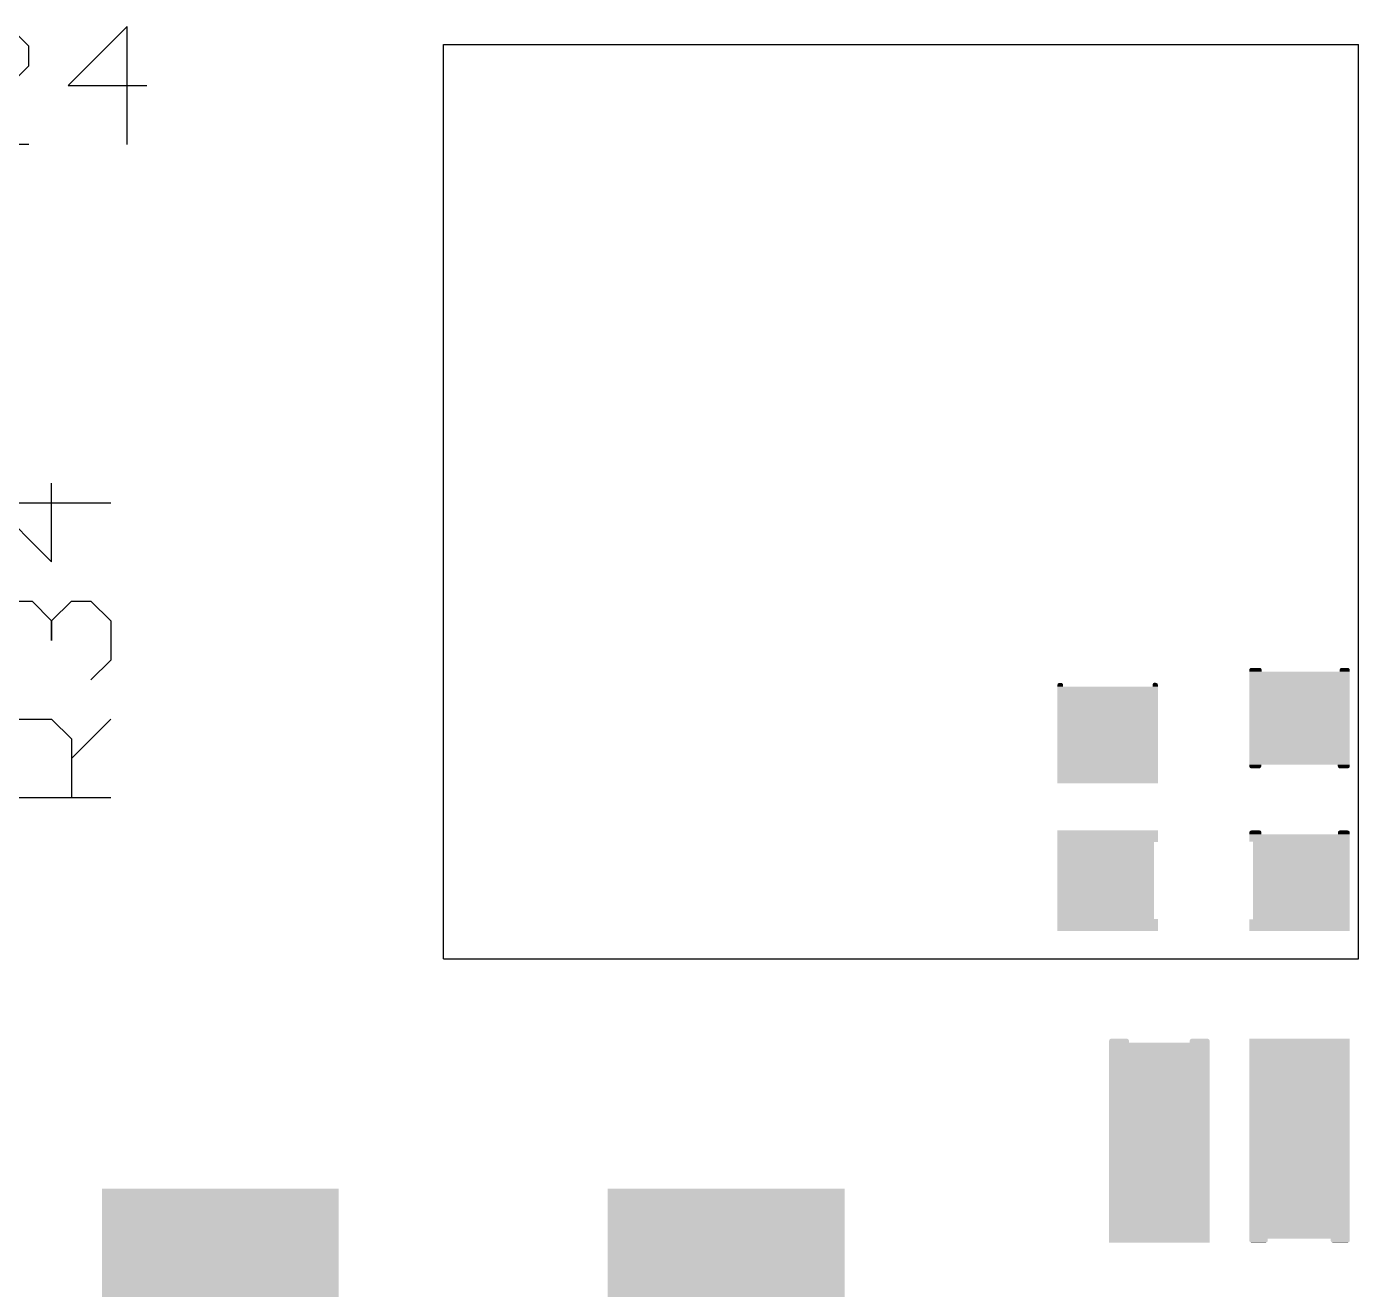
# Model space of a CAD drawing. Extents: x 0 to 3.48, y -0.08 to 2.34.
# Drawn here: x 1.243 to 1.5984, y 0.4228 to 0.7599 of the extents above; entities that cross this region are included whole.
import ezdxf

# ---------------------------------------------------------------- set-up
doc = ezdxf.new("R2010")
doc.units = 0
doc.layers.add('GBS', color=7, linetype='Continuous')
doc.layers.add('GTO', color=7, linetype='Continuous')

msp = doc.modelspace()

# ---------------------------------------------------------------- linework, layer by layer
at = {"layer": 'GBS'}
for points in [[(1.5693, 0.58819), (1.56931, 0.58823), (1.5726, 0.58819), (1.5726, 0.58823)], [(1.5693, 0.58814), (1.5693, 0.58819), (1.5726, 0.58814), (1.5726, 0.58819)], [(1.5693, 0.58771), (1.5693, 0.58814), (1.57261, 0.58771), (1.5726, 0.58814)], [(1.5693, 0.5877), (1.5693, 0.58771), (1.57261, 0.5877), (1.57261, 0.58771)], [(1.5693, 0.5629), (1.5693, 0.5877), (1.5961, 0.5629), (1.5961, 0.5877)], [(1.56931, 0.58824), (1.56932, 0.58828), (1.57259, 0.58824), (1.57258, 0.58828)], [(1.56931, 0.58823), (1.56931, 0.58824), (1.5726, 0.58823), (1.57259, 0.58824)], [(1.56932, 0.58828), (1.56934, 0.58833), (1.57258, 0.58828), (1.57257, 0.58833)], [(1.56934, 0.58833), (1.56935, 0.58837), (1.57257, 0.58833), (1.57255, 0.58837)], [(1.56935, 0.58837), (1.56936, 0.58838), (1.57255, 0.58837), (1.57255, 0.58838)], [(1.56936, 0.58838), (1.56938, 0.58842), (1.57255, 0.58838), (1.57253, 0.58842)], [(1.56938, 0.58842), (1.5694, 0.58846), (1.57253, 0.58842), (1.5725, 0.58846)], [(1.5694, 0.58846), (1.56943, 0.5885), (1.5725, 0.58846), (1.57247, 0.5885)], [(1.56943, 0.5885), (1.56947, 0.58853), (1.57247, 0.5885), (1.57244, 0.58853)], [(1.56947, 0.58854), (1.5695, 0.58857), (1.57244, 0.58854), (1.5724, 0.58857)], [(1.56947, 0.58853), (1.56947, 0.58854), (1.57244, 0.58853), (1.57244, 0.58854)], [(1.5695, 0.58857), (1.56954, 0.5886), (1.5724, 0.58857), (1.57236, 0.5886)], [(1.56954, 0.5886), (1.56958, 0.58862), (1.57236, 0.5886), (1.57232, 0.58862)], [(1.56958, 0.58863), (1.56963, 0.58865), (1.57232, 0.58863), (1.57228, 0.58865)], [(1.56958, 0.58862), (1.56958, 0.58863), (1.57232, 0.58862), (1.57232, 0.58863)], [(1.56963, 0.58865), (1.56967, 0.58867), (1.57228, 0.58865), (1.57223, 0.58867)], [(1.56967, 0.58867), (1.56972, 0.58868), (1.57223, 0.58867), (1.57219, 0.58868)], [(1.56972, 0.58868), (1.56977, 0.58869), (1.57218, 0.58868), (1.57214, 0.58869)], [(1.56972, 0.58868), (1.56972, 0.58868), (1.57219, 0.58868), (1.57218, 0.58868)], [(1.56977, 0.58869), (1.56981, 0.5887), (1.57214, 0.58869), (1.57209, 0.5887)], [(1.56981, 0.5887), (1.56982, 0.5887), (1.57209, 0.5887), (1.57208, 0.5887)], [(1.56982, 0.5887), (1.56987, 0.5887), (1.57208, 0.5887), (1.57204, 0.5887)], [(1.5934, 0.5877), (1.59341, 0.58771), (1.5961, 0.5877), (1.5961, 0.58771)], [(1.59341, 0.58819), (1.59342, 0.58823), (1.5961, 0.58819), (1.59609, 0.58823)], [(1.59341, 0.58818), (1.59341, 0.58819), (1.5961, 0.58818), (1.5961, 0.58819)], [(1.59341, 0.58814), (1.59341, 0.58818), (1.5961, 0.58814), (1.5961, 0.58818)], [(1.59341, 0.58771), (1.59341, 0.58814), (1.5961, 0.58771), (1.5961, 0.58814)], [(1.59342, 0.58824), (1.59343, 0.58828), (1.59609, 0.58824), (1.59608, 0.58828)], [(1.59342, 0.58823), (1.59342, 0.58824), (1.59609, 0.58823), (1.59609, 0.58824)], [(1.59343, 0.58828), (1.59344, 0.58833), (1.59608, 0.58828), (1.59607, 0.58833)], [(1.59345, 0.58833), (1.59346, 0.58837), (1.59607, 0.58833), (1.59605, 0.58837)], [(1.59346, 0.58838), (1.59349, 0.58842), (1.59605, 0.58838), (1.59603, 0.58842)], [(1.59346, 0.58837), (1.59346, 0.58838), (1.59605, 0.58837), (1.59605, 0.58838)], [(1.59349, 0.58842), (1.59351, 0.58846), (1.59603, 0.58842), (1.596, 0.58846)], [(1.59351, 0.58846), (1.59354, 0.5885), (1.596, 0.58846), (1.59597, 0.5885)], [(1.59354, 0.5885), (1.59357, 0.58853), (1.59597, 0.5885), (1.59594, 0.58853)], [(1.59357, 0.58853), (1.59358, 0.58854), (1.59594, 0.58853), (1.59594, 0.58854)], [(1.59358, 0.58854), (1.59361, 0.58857), (1.59594, 0.58854), (1.5959, 0.58857)], [(1.59361, 0.58857), (1.59365, 0.5886), (1.5959, 0.58857), (1.59586, 0.5886)], [(1.59365, 0.5886), (1.59369, 0.58862), (1.59586, 0.5886), (1.59582, 0.58862)], [(1.59369, 0.58863), (1.59373, 0.58865), (1.59582, 0.58863), (1.59578, 0.58865)], [(1.59369, 0.58862), (1.59369, 0.58863), (1.59582, 0.58862), (1.59582, 0.58863)], [(1.59374, 0.58865), (1.59378, 0.58867), (1.59578, 0.58865), (1.59573, 0.58867)], [(1.59378, 0.58867), (1.59383, 0.58868), (1.59573, 0.58867), (1.59569, 0.58868)], [(1.59383, 0.58868), (1.59388, 0.58869), (1.59568, 0.58868), (1.59564, 0.58869)], [(1.59383, 0.58868), (1.59383, 0.58868), (1.59569, 0.58868), (1.59568, 0.58868)], [(1.59388, 0.58869), (1.59392, 0.5887), (1.59564, 0.58869), (1.59559, 0.5887)], [(1.59392, 0.5887), (1.59393, 0.5887), (1.59559, 0.5887), (1.59558, 0.5887)], [(1.59393, 0.5887), (1.59397, 0.5887), (1.59558, 0.5887), (1.59554, 0.5887)], [(1.5181, 0.58419), (1.51811, 0.58423), (1.5196, 0.58419), (1.5196, 0.58423)], [(1.5181, 0.58414), (1.5181, 0.58419), (1.5196, 0.58414), (1.5196, 0.58419)], [(1.5181, 0.58371), (1.5181, 0.58414), (1.51961, 0.58371), (1.5196, 0.58414)], [(1.5181, 0.5837), (1.5181, 0.58371), (1.51961, 0.5837), (1.51961, 0.58371)], [(1.5181, 0.55791), (1.5181, 0.5837), (1.5449, 0.55791), (1.5449, 0.5837)], [(1.51811, 0.58424), (1.51812, 0.58428), (1.51959, 0.58424), (1.51958, 0.58428)], [(1.51811, 0.58423), (1.51811, 0.58424), (1.5196, 0.58423), (1.51959, 0.58424)], [(1.51812, 0.58428), (1.51814, 0.58433), (1.51958, 0.58428), (1.51957, 0.58433)], [(1.51814, 0.58433), (1.51815, 0.58437), (1.51957, 0.58433), (1.51955, 0.58437)], [(1.51815, 0.58437), (1.51816, 0.58438), (1.51955, 0.58437), (1.51955, 0.58438)], [(1.51816, 0.58438), (1.51818, 0.58442), (1.51955, 0.58438), (1.51953, 0.58442)], [(1.51818, 0.58442), (1.5182, 0.58446), (1.51953, 0.58442), (1.5195, 0.58446)], [(1.5182, 0.58446), (1.51823, 0.5845), (1.5195, 0.58446), (1.51947, 0.5845)], [(1.51823, 0.5845), (1.51827, 0.58453), (1.51947, 0.5845), (1.51944, 0.58453)], [(1.51827, 0.58454), (1.5183, 0.58457), (1.51944, 0.58454), (1.5194, 0.58457)], [(1.51827, 0.58453), (1.51827, 0.58454), (1.51944, 0.58453), (1.51944, 0.58454)], [(1.5183, 0.58457), (1.51834, 0.5846), (1.5194, 0.58457), (1.51936, 0.5846)], [(1.51834, 0.5846), (1.51838, 0.58462), (1.51936, 0.5846), (1.51932, 0.58462)], [(1.51838, 0.58463), (1.51843, 0.58465), (1.51932, 0.58463), (1.51928, 0.58465)], [(1.51838, 0.58462), (1.51838, 0.58463), (1.51932, 0.58462), (1.51932, 0.58463)], [(1.51843, 0.58465), (1.51847, 0.58467), (1.51928, 0.58465), (1.51923, 0.58467)], [(1.51847, 0.58467), (1.51852, 0.58468), (1.51923, 0.58467), (1.51919, 0.58468)], [(1.51852, 0.58468), (1.51857, 0.58469), (1.51918, 0.58468), (1.51914, 0.58469)], [(1.51852, 0.58468), (1.51852, 0.58468), (1.51919, 0.58468), (1.51918, 0.58468)], [(1.51857, 0.58469), (1.51861, 0.5847), (1.51914, 0.58469), (1.51909, 0.5847)], [(1.51861, 0.5847), (1.51862, 0.5847), (1.51909, 0.5847), (1.51908, 0.5847)], [(1.51862, 0.5847), (1.51867, 0.5847), (1.51908, 0.5847), (1.51904, 0.5847)], [(1.54348, 0.5837), (1.54349, 0.58371), (1.5449, 0.5837), (1.5449, 0.58371)], [(1.54349, 0.58423), (1.5435, 0.58424), (1.54489, 0.58423), (1.54489, 0.58424)], [(1.54349, 0.58419), (1.54349, 0.58423), (1.5449, 0.58419), (1.54489, 0.58423)], [(1.54349, 0.58418), (1.54349, 0.58419), (1.5449, 0.58418), (1.5449, 0.58419)], [(1.54349, 0.58414), (1.54349, 0.58418), (1.5449, 0.58414), (1.5449, 0.58418)], [(1.54349, 0.58371), (1.54349, 0.58414), (1.5449, 0.58371), (1.5449, 0.58414)], [(1.5435, 0.58429), (1.54351, 0.58433), (1.54488, 0.58429), (1.54487, 0.58433)], [(1.5435, 0.58428), (1.5435, 0.58429), (1.54488, 0.58428), (1.54488, 0.58429)], [(1.5435, 0.58424), (1.5435, 0.58428), (1.54489, 0.58424), (1.54488, 0.58428)], [(1.54351, 0.58433), (1.54352, 0.58434), (1.54487, 0.58433), (1.54486, 0.58434)], [(1.54352, 0.58434), (1.54353, 0.58437), (1.54486, 0.58434), (1.54485, 0.58437)], [(1.54353, 0.58437), (1.54354, 0.58439), (1.54485, 0.58437), (1.54484, 0.58439)], [(1.54354, 0.58439), (1.54355, 0.58442), (1.54484, 0.58439), (1.54483, 0.58442)], [(1.54355, 0.58442), (1.54356, 0.58444), (1.54483, 0.58442), (1.54481, 0.58444)], [(1.54356, 0.58444), (1.54357, 0.58446), (1.54481, 0.58444), (1.5448, 0.58446)], [(1.54357, 0.58446), (1.54359, 0.58448), (1.5448, 0.58446), (1.54478, 0.58448)], [(1.54359, 0.58448), (1.5436, 0.5845), (1.54478, 0.58448), (1.54477, 0.5845)], [(1.5436, 0.5845), (1.54362, 0.58453), (1.54477, 0.5845), (1.54475, 0.58453)], [(1.54362, 0.58453), (1.54365, 0.58457), (1.54474, 0.58453), (1.5447, 0.58457)], [(1.54362, 0.58453), (1.54362, 0.58453), (1.54475, 0.58453), (1.54474, 0.58453)], [(1.54365, 0.58457), (1.54368, 0.5846), (1.5447, 0.58457), (1.54466, 0.5846)], [(1.54368, 0.5846), (1.54369, 0.5846), (1.54466, 0.5846), (1.54465, 0.5846)], [(1.54369, 0.5846), (1.54371, 0.58462), (1.54465, 0.5846), (1.54462, 0.58462)], [(1.54371, 0.58462), (1.54373, 0.58464), (1.54462, 0.58462), (1.5446, 0.58464)], [(1.54373, 0.58464), (1.54374, 0.58465), (1.5446, 0.58464), (1.54458, 0.58465)], [(1.54374, 0.58465), (1.54377, 0.58467), (1.54458, 0.58465), (1.54453, 0.58467)], [(1.54377, 0.58467), (1.5438, 0.58468), (1.54453, 0.58467), (1.54449, 0.58468)], [(1.5438, 0.58468), (1.54381, 0.58469), (1.54449, 0.58468), (1.54444, 0.58469)], [(1.54381, 0.58469), (1.54383, 0.5847), (1.54444, 0.58469), (1.54439, 0.5847)], [(1.54383, 0.5847), (1.54383, 0.5847), (1.54439, 0.5847), (1.54434, 0.5847)], [(1.54384, 0.5847), (1.54385, 0.58471), (1.54434, 0.5847), (1.54432, 0.58471)], [(1.54385, 0.58471), (1.54386, 0.58471), (1.54432, 0.58471), (1.54431, 0.58471)], [(1.54386, 0.58471), (1.5439, 0.58473), (1.54431, 0.58471), (1.54427, 0.58473)], [(1.5439, 0.58473), (1.54391, 0.58473), (1.54427, 0.58473), (1.54426, 0.58473)], [(1.54391, 0.58473), (1.54395, 0.58474), (1.54426, 0.58473), (1.54422, 0.58474)], [(1.54395, 0.58474), (1.54396, 0.58474), (1.54422, 0.58474), (1.54421, 0.58474)], [(1.54396, 0.58474), (1.54401, 0.58475), (1.54421, 0.58474), (1.54417, 0.58475)], [(1.54401, 0.58475), (1.54406, 0.58476), (1.54415, 0.58475), (1.54412, 0.58476)], [(1.54401, 0.58475), (1.54401, 0.58475), (1.54417, 0.58475), (1.54415, 0.58475)], [(1.54406, 0.58476), (1.54406, 0.58476), (1.54412, 0.58476), (1.54406, 0.58476)], [(1.5693, 0.56289), (1.5693, 0.5629), (1.57248, 0.56289), (1.57249, 0.5629)], [(1.5693, 0.5629), (1.5693, 0.5629), (1.57249, 0.5629), (1.59291, 0.5629)], [(1.5693, 0.56246), (1.5693, 0.56289), (1.57248, 0.56246), (1.57248, 0.56289)], [(1.5693, 0.56241), (1.5693, 0.56246), (1.57248, 0.56241), (1.57248, 0.56246)], [(1.56931, 0.56237), (1.5693, 0.56241), (1.57247, 0.56237), (1.57248, 0.56241)], [(1.56931, 0.56236), (1.56931, 0.56237), (1.57247, 0.56236), (1.57247, 0.56237)], [(1.56932, 0.56232), (1.56931, 0.56236), (1.57246, 0.56232), (1.57247, 0.56236)], [(1.56934, 0.56227), (1.56932, 0.56232), (1.57245, 0.56227), (1.57246, 0.56232)], [(1.56935, 0.56223), (1.56934, 0.56227), (1.57243, 0.56223), (1.57245, 0.56227)], [(1.56936, 0.56222), (1.56935, 0.56223), (1.57243, 0.56222), (1.57243, 0.56223)], [(1.56938, 0.56218), (1.56936, 0.56222), (1.57241, 0.56218), (1.57243, 0.56222)], [(1.5694, 0.56214), (1.56938, 0.56218), (1.57238, 0.56214), (1.57241, 0.56218)], [(1.56943, 0.5621), (1.5694, 0.56214), (1.57235, 0.5621), (1.57238, 0.56214)], [(1.56947, 0.56207), (1.56943, 0.5621), (1.57232, 0.56207), (1.57235, 0.5621)], [(1.56947, 0.56206), (1.56947, 0.56207), (1.57232, 0.56206), (1.57232, 0.56207)], [(1.5695, 0.56203), (1.56947, 0.56206), (1.57228, 0.56203), (1.57232, 0.56206)], [(1.56954, 0.562), (1.5695, 0.56203), (1.57224, 0.562), (1.57228, 0.56203)], [(1.56958, 0.56198), (1.56954, 0.562), (1.5722, 0.56198), (1.57224, 0.562)], [(1.56963, 0.56195), (1.56958, 0.56198), (1.57216, 0.56195), (1.5722, 0.56198)], [(1.56967, 0.56193), (1.56963, 0.56195), (1.57211, 0.56193), (1.57216, 0.56195)], [(1.56972, 0.56192), (1.56967, 0.56193), (1.57206, 0.56192), (1.57211, 0.56193)], [(1.56977, 0.56191), (1.56972, 0.56192), (1.57202, 0.56191), (1.57206, 0.56192)], [(1.56982, 0.5619), (1.56977, 0.56191), (1.57197, 0.5619), (1.57201, 0.56191)], [(1.56977, 0.56191), (1.56977, 0.56191), (1.57201, 0.56191), (1.57202, 0.56191)], [(1.56986, 0.5619), (1.56982, 0.5619), (1.57192, 0.5619), (1.57197, 0.5619)], [(1.59292, 0.56289), (1.59291, 0.5629), (1.5961, 0.56289), (1.5961, 0.5629)], [(1.59292, 0.56246), (1.59292, 0.56289), (1.5961, 0.56246), (1.5961, 0.56289)], [(1.59292, 0.56242), (1.59292, 0.56246), (1.5961, 0.56242), (1.5961, 0.56246)], [(1.59292, 0.56241), (1.59292, 0.56242), (1.5961, 0.56241), (1.5961, 0.56242)], [(1.59293, 0.56237), (1.59292, 0.56241), (1.59609, 0.56237), (1.5961, 0.56241)], [(1.59293, 0.56236), (1.59293, 0.56237), (1.59609, 0.56236), (1.59609, 0.56237)], [(1.59294, 0.56232), (1.59293, 0.56236), (1.59608, 0.56232), (1.59609, 0.56236)], [(1.59296, 0.56227), (1.59294, 0.56232), (1.59607, 0.56227), (1.59608, 0.56232)], [(1.59297, 0.56223), (1.59296, 0.56227), (1.59605, 0.56223), (1.59607, 0.56227)], [(1.59298, 0.56222), (1.59297, 0.56223), (1.59605, 0.56222), (1.59605, 0.56223)], [(1.593, 0.56218), (1.59298, 0.56222), (1.59603, 0.56218), (1.59605, 0.56222)], [(1.59302, 0.56214), (1.593, 0.56218), (1.596, 0.56214), (1.59603, 0.56218)], [(1.59305, 0.5621), (1.59302, 0.56214), (1.59597, 0.5621), (1.596, 0.56214)], [(1.59309, 0.56207), (1.59305, 0.5621), (1.59594, 0.56207), (1.59597, 0.5621)], [(1.59309, 0.56206), (1.59309, 0.56207), (1.59594, 0.56206), (1.59594, 0.56207)], [(1.59312, 0.56203), (1.59309, 0.56206), (1.5959, 0.56203), (1.59594, 0.56206)], [(1.59316, 0.562), (1.59312, 0.56203), (1.59586, 0.562), (1.5959, 0.56203)], [(1.5932, 0.56198), (1.59316, 0.562), (1.59582, 0.56198), (1.59586, 0.562)], [(1.59325, 0.56195), (1.5932, 0.56198), (1.59578, 0.56195), (1.59582, 0.56198)], [(1.59329, 0.56193), (1.59325, 0.56195), (1.59573, 0.56193), (1.59578, 0.56195)], [(1.59334, 0.56192), (1.59329, 0.56193), (1.59569, 0.56192), (1.59573, 0.56193)], [(1.59339, 0.56191), (1.59334, 0.56192), (1.59564, 0.56191), (1.59568, 0.56192)], [(1.59334, 0.56192), (1.59334, 0.56192), (1.59568, 0.56192), (1.59569, 0.56192)], [(1.59343, 0.5619), (1.59339, 0.56191), (1.59559, 0.5619), (1.59564, 0.56191)], [(1.59348, 0.5619), (1.59344, 0.5619), (1.59554, 0.5619), (1.59559, 0.5619)], [(1.5181, 0.5579), (1.5181, 0.55791), (1.5449, 0.5579), (1.5449, 0.55791)], [(1.5181, 0.54224), (1.5181, 0.5453), (1.5449, 0.54224), (1.5449, 0.5453)], [(1.51811, 0.5453), (1.51811, 0.5453), (1.5449, 0.5453), (1.51811, 0.5453)], [(1.5693, 0.54479), (1.56931, 0.54483), (1.57254, 0.54479), (1.57254, 0.54483)], [(1.5693, 0.54474), (1.5693, 0.54479), (1.57255, 0.54474), (1.57254, 0.54479)], [(1.5693, 0.54431), (1.5693, 0.54474), (1.57255, 0.54431), (1.57255, 0.54474)], [(1.5693, 0.5443), (1.5693, 0.54431), (1.57256, 0.5443), (1.57255, 0.54431)], [(1.5693, 0.54237), (1.5693, 0.5443), (1.5961, 0.54237), (1.5961, 0.5443)], [(1.56931, 0.54484), (1.56932, 0.54488), (1.57254, 0.54484), (1.57253, 0.54488)], [(1.56931, 0.54483), (1.56931, 0.54484), (1.57254, 0.54483), (1.57254, 0.54484)], [(1.56932, 0.54488), (1.56934, 0.54493), (1.57253, 0.54488), (1.57251, 0.54493)], [(1.56934, 0.54493), (1.56935, 0.54497), (1.57251, 0.54493), (1.57249, 0.54497)], [(1.56935, 0.54497), (1.56936, 0.54498), (1.57249, 0.54497), (1.57249, 0.54498)], [(1.56936, 0.54498), (1.56938, 0.54502), (1.57249, 0.54498), (1.57247, 0.54502)], [(1.56938, 0.54502), (1.5694, 0.54506), (1.57247, 0.54502), (1.57245, 0.54506)], [(1.5694, 0.54506), (1.56943, 0.5451), (1.57244, 0.54506), (1.57242, 0.5451)], [(1.5694, 0.54506), (1.5694, 0.54506), (1.57245, 0.54506), (1.57244, 0.54506)], [(1.56943, 0.5451), (1.56947, 0.54513), (1.57241, 0.5451), (1.57238, 0.54513)], [(1.56943, 0.5451), (1.56943, 0.5451), (1.57242, 0.5451), (1.57241, 0.5451)], [(1.56947, 0.54514), (1.5695, 0.54517), (1.57238, 0.54514), (1.57235, 0.54517)], [(1.56947, 0.54513), (1.56947, 0.54514), (1.57238, 0.54513), (1.57238, 0.54514)], [(1.5695, 0.54517), (1.56954, 0.5452), (1.57234, 0.54517), (1.57231, 0.5452)], [(1.5695, 0.54517), (1.5695, 0.54517), (1.57235, 0.54517), (1.57234, 0.54517)], [(1.56954, 0.5452), (1.56958, 0.54522), (1.57231, 0.5452), (1.57227, 0.54522)], [(1.56958, 0.54523), (1.56963, 0.54525), (1.57226, 0.54523), (1.57222, 0.54525)], [(1.56958, 0.54522), (1.56958, 0.54523), (1.57227, 0.54522), (1.57226, 0.54523)], [(1.56963, 0.54525), (1.56967, 0.54527), (1.57222, 0.54525), (1.57218, 0.54527)], [(1.56967, 0.54527), (1.56972, 0.54528), (1.57218, 0.54527), (1.57213, 0.54528)], [(1.56972, 0.54528), (1.56977, 0.54529), (1.57213, 0.54528), (1.57208, 0.54529)], [(1.56977, 0.54529), (1.56981, 0.5453), (1.57208, 0.54529), (1.57203, 0.5453)], [(1.56982, 0.5453), (1.56987, 0.5453), (1.57203, 0.5453), (1.57198, 0.5453)], [(1.59293, 0.5443), (1.59294, 0.54431), (1.5961, 0.5443), (1.5961, 0.54431)], [(1.59294, 0.54484), (1.59295, 0.54488), (1.59609, 0.54484), (1.59608, 0.54488)], [(1.59294, 0.54483), (1.59294, 0.54484), (1.59609, 0.54483), (1.59609, 0.54484)], [(1.59294, 0.54479), (1.59294, 0.54483), (1.5961, 0.54479), (1.59609, 0.54483)], [(1.59294, 0.54478), (1.59294, 0.54479), (1.5961, 0.54478), (1.5961, 0.54479)], [(1.59294, 0.54474), (1.59294, 0.54478), (1.5961, 0.54474), (1.5961, 0.54478)], [(1.59294, 0.54431), (1.59294, 0.54474), (1.5961, 0.54431), (1.5961, 0.54474)], [(1.59296, 0.54488), (1.59297, 0.54493), (1.59608, 0.54488), (1.59607, 0.54493)], [(1.59297, 0.54493), (1.59299, 0.54497), (1.59607, 0.54493), (1.59605, 0.54497)], [(1.59299, 0.54498), (1.59301, 0.54502), (1.59605, 0.54498), (1.59603, 0.54502)], [(1.59299, 0.54497), (1.59299, 0.54498), (1.59605, 0.54497), (1.59605, 0.54498)], [(1.59301, 0.54502), (1.59304, 0.54506), (1.59603, 0.54502), (1.596, 0.54506)], [(1.59304, 0.54506), (1.59307, 0.5451), (1.596, 0.54506), (1.59597, 0.5451)], [(1.59307, 0.5451), (1.5931, 0.54513), (1.59597, 0.5451), (1.59594, 0.54513)], [(1.5931, 0.54514), (1.59314, 0.54517), (1.59594, 0.54514), (1.5959, 0.54517)], [(1.5931, 0.54513), (1.5931, 0.54514), (1.59594, 0.54513), (1.59594, 0.54514)], [(1.59314, 0.54517), (1.59317, 0.5452), (1.5959, 0.54517), (1.59586, 0.5452)], [(1.59318, 0.5452), (1.59322, 0.54522), (1.59586, 0.5452), (1.59582, 0.54522)], [(1.59322, 0.54523), (1.59326, 0.54525), (1.59582, 0.54523), (1.59578, 0.54525)], [(1.59322, 0.54522), (1.59322, 0.54523), (1.59582, 0.54522), (1.59582, 0.54523)], [(1.59326, 0.54525), (1.5933, 0.54527), (1.59578, 0.54525), (1.59573, 0.54527)], [(1.59331, 0.54527), (1.59335, 0.54528), (1.59573, 0.54527), (1.59569, 0.54528)], [(1.59335, 0.54528), (1.5934, 0.54529), (1.59568, 0.54528), (1.59564, 0.54529)], [(1.59335, 0.54528), (1.59335, 0.54528), (1.59569, 0.54528), (1.59568, 0.54528)], [(1.5934, 0.54529), (1.59345, 0.5453), (1.59564, 0.54529), (1.59559, 0.5453)], [(1.59345, 0.5453), (1.59345, 0.5453), (1.59559, 0.5453), (1.59558, 0.5453)], [(1.59345, 0.5453), (1.5935, 0.5453), (1.59558, 0.5453), (1.59554, 0.5453)], [(1.5181, 0.54223), (1.5181, 0.54224), (1.54391, 0.54223), (1.5449, 0.54224)], [(1.5181, 0.52166), (1.5181, 0.54223), (1.5439, 0.52166), (1.5439, 0.54223)], [(1.5181, 0.54223), (1.5181, 0.54223), (1.5439, 0.54223), (1.54391, 0.54223)], [(1.5693, 0.54236), (1.5693, 0.54237), (1.5961, 0.54236), (1.5961, 0.54237)], [(1.5703, 0.54235), (1.57029, 0.54236), (1.5961, 0.54235), (1.5961, 0.54236)], [(1.5703, 0.5216), (1.5703, 0.54235), (1.5961, 0.5216), (1.5961, 0.54235)], [(1.5181, 0.52165), (1.5181, 0.52166), (1.54391, 0.52165), (1.5439, 0.52166)], [(1.5181, 0.51851), (1.5181, 0.52165), (1.5449, 0.51851), (1.5449, 0.52165)], [(1.5181, 0.52165), (1.5181, 0.52165), (1.5449, 0.52165), (1.54391, 0.52165)], [(1.5693, 0.52158), (1.5693, 0.52159), (1.5961, 0.52158), (1.5961, 0.52159)], [(1.5693, 0.51851), (1.5693, 0.52158), (1.5961, 0.51851), (1.5961, 0.52158)], [(1.57029, 0.52159), (1.5703, 0.5216), (1.5961, 0.52159), (1.5961, 0.5216)], [(1.5181, 0.5185), (1.5181, 0.51851), (1.5449, 0.5185), (1.5449, 0.51851)], [(1.5693, 0.5185), (1.5693, 0.51851), (1.5961, 0.5185), (1.5961, 0.51851)], [(1.5319, 0.48919), (1.53191, 0.48923), (1.53718, 0.48919), (1.53718, 0.48923)], [(1.5319, 0.48918), (1.5319, 0.48919), (1.53718, 0.48918), (1.53718, 0.48919)], [(1.5319, 0.48914), (1.5319, 0.48918), (1.53719, 0.48914), (1.53718, 0.48918)], [(1.5319, 0.48871), (1.5319, 0.48914), (1.53719, 0.48871), (1.53719, 0.48914)], [(1.5319, 0.4887), (1.5319, 0.48871), (1.53719, 0.4887), (1.53719, 0.48871)], [(1.5319, 0.43531), (1.5319, 0.4887), (1.5587, 0.43531), (1.5587, 0.4887)], [(1.53191, 0.48924), (1.53192, 0.48928), (1.53718, 0.48924), (1.53717, 0.48928)], [(1.53191, 0.48923), (1.53191, 0.48924), (1.53718, 0.48923), (1.53718, 0.48924)], [(1.53192, 0.48928), (1.53194, 0.48933), (1.53717, 0.48928), (1.53715, 0.48933)], [(1.53194, 0.48933), (1.53195, 0.48937), (1.53715, 0.48933), (1.53713, 0.48937)], [(1.53195, 0.48937), (1.53196, 0.48938), (1.53713, 0.48937), (1.53713, 0.48938)], [(1.53196, 0.48938), (1.53198, 0.48942), (1.53713, 0.48938), (1.53711, 0.48942)], [(1.53198, 0.48942), (1.532, 0.48946), (1.53711, 0.48942), (1.53708, 0.48946)], [(1.532, 0.48946), (1.53203, 0.4895), (1.53708, 0.48946), (1.53705, 0.4895)], [(1.53203, 0.4895), (1.53207, 0.48953), (1.53705, 0.4895), (1.53702, 0.48953)], [(1.53207, 0.48954), (1.5321, 0.48957), (1.53702, 0.48954), (1.53699, 0.48957)], [(1.53207, 0.48953), (1.53207, 0.48954), (1.53702, 0.48953), (1.53702, 0.48954)], [(1.5321, 0.48957), (1.53214, 0.4896), (1.53698, 0.48957), (1.53695, 0.4896)], [(1.5321, 0.48957), (1.5321, 0.48957), (1.53699, 0.48957), (1.53698, 0.48957)], [(1.53214, 0.4896), (1.53218, 0.48962), (1.53694, 0.4896), (1.53691, 0.48962)], [(1.53214, 0.4896), (1.53214, 0.4896), (1.53695, 0.4896), (1.53694, 0.4896)], [(1.53218, 0.48963), (1.53223, 0.48965), (1.5369, 0.48963), (1.53686, 0.48965)], [(1.53218, 0.48962), (1.53218, 0.48963), (1.53691, 0.48962), (1.5369, 0.48963)], [(1.53223, 0.48965), (1.53227, 0.48967), (1.53686, 0.48965), (1.53682, 0.48967)], [(1.53227, 0.48967), (1.53232, 0.48968), (1.53681, 0.48967), (1.53677, 0.48968)], [(1.53227, 0.48967), (1.53227, 0.48967), (1.53682, 0.48967), (1.53681, 0.48967)], [(1.53232, 0.48968), (1.53237, 0.48969), (1.53677, 0.48968), (1.53672, 0.48969)], [(1.53237, 0.48969), (1.53241, 0.4897), (1.53672, 0.48969), (1.53667, 0.4897)], [(1.53242, 0.4897), (1.53247, 0.4897), (1.53667, 0.4897), (1.53662, 0.4897)], [(1.55341, 0.4887), (1.55342, 0.48871), (1.5587, 0.4887), (1.5587, 0.48871)], [(1.55342, 0.48924), (1.55343, 0.48928), (1.55869, 0.48924), (1.55868, 0.48928)], [(1.55342, 0.48923), (1.55342, 0.48924), (1.55869, 0.48923), (1.55869, 0.48924)], [(1.55342, 0.48919), (1.55342, 0.48923), (1.5587, 0.48919), (1.55869, 0.48923)], [(1.55342, 0.48918), (1.55342, 0.48919), (1.5587, 0.48918), (1.5587, 0.48919)], [(1.55342, 0.48914), (1.55342, 0.48918), (1.5587, 0.48914), (1.5587, 0.48918)], [(1.55342, 0.48871), (1.55342, 0.48914), (1.5587, 0.48871), (1.5587, 0.48914)], [(1.55344, 0.48928), (1.55345, 0.48933), (1.55868, 0.48928), (1.55867, 0.48933)], [(1.55345, 0.48933), (1.55347, 0.48937), (1.55867, 0.48933), (1.55865, 0.48937)], [(1.55347, 0.48938), (1.55349, 0.48942), (1.55865, 0.48938), (1.55863, 0.48942)], [(1.55347, 0.48937), (1.55347, 0.48938), (1.55865, 0.48937), (1.55865, 0.48938)], [(1.55349, 0.48942), (1.55352, 0.48946), (1.55863, 0.48942), (1.5586, 0.48946)], [(1.55352, 0.48946), (1.55355, 0.4895), (1.5586, 0.48946), (1.55857, 0.4895)], [(1.55355, 0.4895), (1.55358, 0.48953), (1.55857, 0.4895), (1.55854, 0.48953)], [(1.55358, 0.48954), (1.55362, 0.48957), (1.55854, 0.48954), (1.5585, 0.48957)], [(1.55358, 0.48953), (1.55358, 0.48954), (1.55854, 0.48953), (1.55854, 0.48954)], [(1.55362, 0.48957), (1.55366, 0.4896), (1.5585, 0.48957), (1.55846, 0.4896)], [(1.55366, 0.4896), (1.5537, 0.48962), (1.55846, 0.4896), (1.55842, 0.48962)], [(1.5537, 0.48963), (1.55374, 0.48965), (1.55842, 0.48963), (1.55838, 0.48965)], [(1.5537, 0.48962), (1.5537, 0.48963), (1.55842, 0.48962), (1.55842, 0.48963)], [(1.55374, 0.48965), (1.55378, 0.48967), (1.55838, 0.48965), (1.55833, 0.48967)], [(1.55379, 0.48967), (1.55383, 0.48968), (1.55833, 0.48967), (1.55829, 0.48968)], [(1.55383, 0.48968), (1.55388, 0.48969), (1.55828, 0.48968), (1.55824, 0.48969)], [(1.55383, 0.48968), (1.55383, 0.48968), (1.55829, 0.48968), (1.55828, 0.48968)], [(1.55388, 0.48969), (1.55393, 0.4897), (1.55824, 0.48969), (1.55819, 0.4897)], [(1.55393, 0.4897), (1.55393, 0.4897), (1.55819, 0.4897), (1.55818, 0.4897)], [(1.55393, 0.4897), (1.55398, 0.4897), (1.55818, 0.4897), (1.55814, 0.4897)], [(1.5693, 0.4363), (1.5693, 0.4897), (1.5961, 0.4363), (1.5961, 0.4897)], [(1.56931, 0.4897), (1.56931, 0.4897), (1.5961, 0.4897), (1.56931, 0.4897)], [(1.2631, 0.40253), (1.2631, 0.4497), (1.3263, 0.40253), (1.3263, 0.4497)], [(1.26311, 0.4497), (1.26311, 0.4497), (1.3263, 0.4497), (1.26311, 0.4497)], [(1.3981, 0.38026), (1.3981, 0.4497), (1.4613, 0.38026), (1.4613, 0.4497)], [(1.39811, 0.4497), (1.39811, 0.4497), (1.4613, 0.4497), (1.39811, 0.4497)], [(1.5319, 0.4353), (1.5319, 0.43531), (1.5587, 0.4353), (1.5587, 0.43531)], [(1.5693, 0.43629), (1.5693, 0.4363), (1.57421, 0.43629), (1.57422, 0.4363)], [(1.5693, 0.4363), (1.5693, 0.4363), (1.57422, 0.4363), (1.59102, 0.4363)], [(1.5693, 0.43586), (1.5693, 0.43629), (1.57421, 0.43586), (1.57421, 0.43629)], [(1.5693, 0.43581), (1.5693, 0.43586), (1.57421, 0.43581), (1.57421, 0.43586)], [(1.56931, 0.43577), (1.5693, 0.43581), (1.57421, 0.43577), (1.57421, 0.43581)], [(1.56931, 0.43576), (1.56931, 0.43577), (1.57421, 0.43576), (1.57421, 0.43577)], [(1.56932, 0.43572), (1.56931, 0.43576), (1.5742, 0.43572), (1.57421, 0.43576)], [(1.56934, 0.43567), (1.56932, 0.43572), (1.57418, 0.43567), (1.5742, 0.43572)], [(1.56935, 0.43563), (1.56934, 0.43567), (1.57416, 0.43563), (1.57418, 0.43567)], [(1.56936, 0.43562), (1.56935, 0.43563), (1.57416, 0.43562), (1.57416, 0.43563)], [(1.56938, 0.43558), (1.56936, 0.43562), (1.57414, 0.43558), (1.57416, 0.43562)], [(1.5694, 0.43554), (1.56938, 0.43558), (1.57411, 0.43554), (1.57414, 0.43558)], [(1.56943, 0.4355), (1.5694, 0.43554), (1.57408, 0.4355), (1.57411, 0.43554)], [(1.56947, 0.43547), (1.56943, 0.4355), (1.57405, 0.43547), (1.57408, 0.4355)], [(1.56947, 0.43546), (1.56947, 0.43547), (1.57405, 0.43546), (1.57405, 0.43547)], [(1.5695, 0.43543), (1.56947, 0.43546), (1.57401, 0.43543), (1.57405, 0.43546)], [(1.56954, 0.4354), (1.5695, 0.43543), (1.57398, 0.4354), (1.57401, 0.43543)], [(1.56958, 0.43538), (1.56954, 0.4354), (1.57393, 0.43538), (1.57397, 0.4354)], [(1.56954, 0.4354), (1.56954, 0.4354), (1.57397, 0.4354), (1.57398, 0.4354)], [(1.56963, 0.43535), (1.56958, 0.43538), (1.57389, 0.43535), (1.57393, 0.43538)], [(1.56967, 0.43533), (1.56963, 0.43535), (1.57385, 0.43533), (1.57389, 0.43535)], [(1.56972, 0.43532), (1.56967, 0.43533), (1.5738, 0.43532), (1.57384, 0.43533)], [(1.56967, 0.43533), (1.56967, 0.43533), (1.57384, 0.43533), (1.57385, 0.43533)], [(1.56977, 0.43531), (1.56972, 0.43532), (1.57375, 0.43531), (1.5738, 0.43532)], [(1.56982, 0.4353), (1.56977, 0.43531), (1.5737, 0.4353), (1.57375, 0.43531)], [(1.56986, 0.4353), (1.56982, 0.4353), (1.57365, 0.4353), (1.5737, 0.4353)], [(1.59102, 0.43629), (1.59102, 0.4363), (1.5961, 0.43629), (1.5961, 0.4363)], [(1.59102, 0.43586), (1.59102, 0.43629), (1.5961, 0.43586), (1.5961, 0.43629)], [(1.59103, 0.43581), (1.59103, 0.43586), (1.5961, 0.43581), (1.5961, 0.43586)], [(1.59103, 0.43577), (1.59103, 0.43581), (1.59609, 0.43577), (1.5961, 0.43581)], [(1.59103, 0.43576), (1.59103, 0.43577), (1.59609, 0.43576), (1.59609, 0.43577)], [(1.59104, 0.43572), (1.59103, 0.43576), (1.59608, 0.43572), (1.59609, 0.43576)], [(1.59106, 0.43567), (1.59104, 0.43572), (1.59607, 0.43567), (1.59608, 0.43572)], [(1.59108, 0.43563), (1.59106, 0.43567), (1.59605, 0.43563), (1.59607, 0.43567)], [(1.59108, 0.43562), (1.59108, 0.43563), (1.59605, 0.43562), (1.59605, 0.43563)], [(1.5911, 0.43558), (1.59108, 0.43562), (1.59603, 0.43558), (1.59605, 0.43562)], [(1.59113, 0.43554), (1.5911, 0.43558), (1.596, 0.43554), (1.59603, 0.43558)], [(1.59116, 0.4355), (1.59113, 0.43554), (1.59597, 0.4355), (1.596, 0.43554)], [(1.59119, 0.43547), (1.59116, 0.4355), (1.59594, 0.43547), (1.59597, 0.4355)], [(1.59119, 0.43546), (1.59119, 0.43547), (1.59594, 0.43546), (1.59594, 0.43547)], [(1.59122, 0.43543), (1.59119, 0.43546), (1.5959, 0.43543), (1.59594, 0.43546)], [(1.59126, 0.4354), (1.59123, 0.43543), (1.59586, 0.4354), (1.5959, 0.43543)], [(1.5913, 0.43538), (1.59127, 0.4354), (1.59582, 0.43538), (1.59586, 0.4354)], [(1.59135, 0.43535), (1.59131, 0.43538), (1.59578, 0.43535), (1.59582, 0.43538)], [(1.59139, 0.43533), (1.59135, 0.43535), (1.59573, 0.43533), (1.59578, 0.43535)], [(1.59144, 0.43532), (1.5914, 0.43533), (1.59569, 0.43532), (1.59573, 0.43533)], [(1.59149, 0.43531), (1.59144, 0.43532), (1.59564, 0.43531), (1.59568, 0.43532)], [(1.59144, 0.43532), (1.59144, 0.43532), (1.59568, 0.43532), (1.59569, 0.43532)], [(1.59154, 0.4353), (1.59149, 0.43531), (1.59559, 0.4353), (1.59564, 0.43531)], [(1.59159, 0.4353), (1.59154, 0.4353), (1.59554, 0.4353), (1.59559, 0.4353)]]:
    msp.add_solid(points, dxfattribs=at)
at = {"layer": 'GTO'}
for points in [[(1.2436, 0.7284), (1.2226, 0.7284), (1.2436, 0.7494), (1.2436, 0.7547), (1.2384, 0.7599), (1.2279, 0.7599), (1.2226, 0.7547)], [(1.2699, 0.7284), (1.2699, 0.7599), (1.2541, 0.7442), (1.2751, 0.7442)], [(1.3543, 0.511), (1.3543, 0.7551)], [(1.3543, 0.7551), (1.5984, 0.7551)], [(1.5984, 0.511), (1.5984, 0.7551)], [(1.2655, 0.6327), (1.234, 0.6327), (1.2497, 0.617), (1.2497, 0.638)], [(1.2392, 0.5855), (1.234, 0.5908), (1.234, 0.6013), (1.2392, 0.6065), (1.2445, 0.6065), (1.2497, 0.6013), (1.2497, 0.596), (1.2497, 0.6013), (1.255, 0.6065), (1.2602, 0.6065), (1.2655, 0.6013), (1.2655, 0.5908), (1.2602, 0.5855)], [(1.2655, 0.554), (1.234, 0.554), (1.234, 0.5698), (1.2392, 0.575), (1.2497, 0.575), (1.255, 0.5698), (1.255, 0.554)], [(1.255, 0.5645), (1.2655, 0.575)], [(1.3543, 0.511), (1.5984, 0.511)]]:
    msp.add_lwpolyline(points, dxfattribs=at)

doc.saveas('drawing.dxf')
